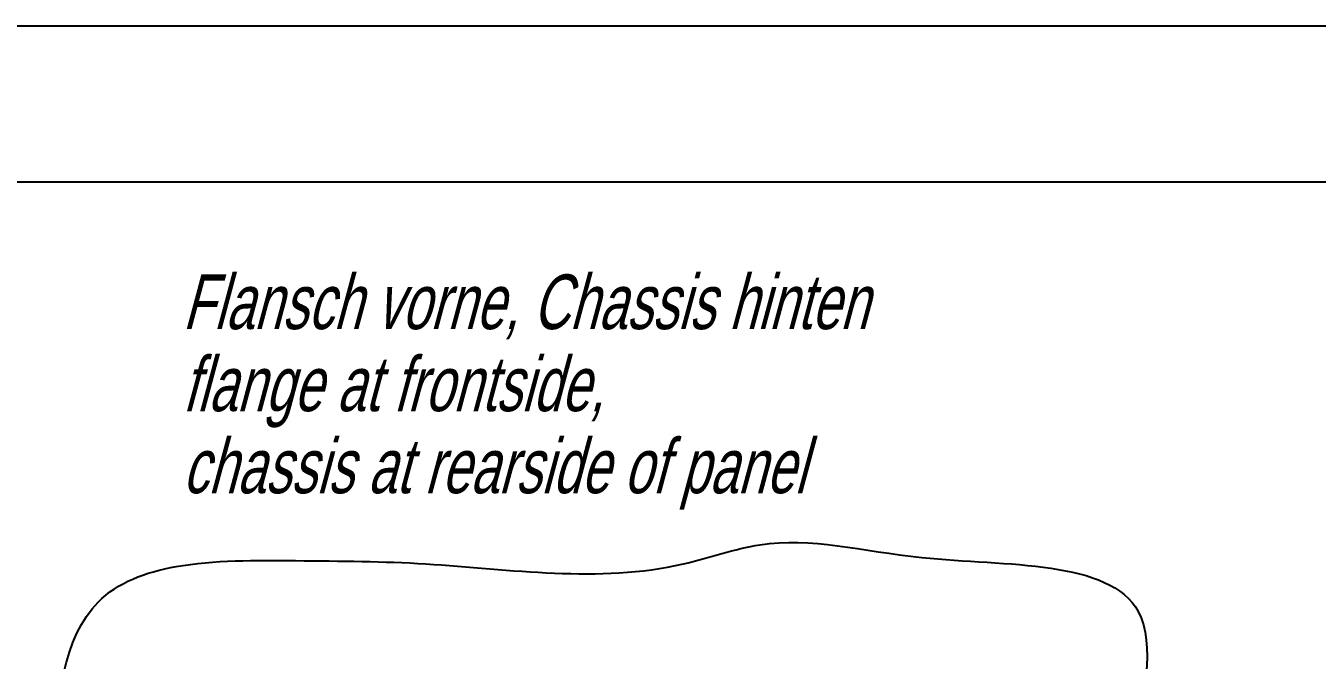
# Model space of a CAD drawing. Header units: millimetres. Extents: x 0 to 420, y 0 to 297.
# Drawn here: x 194.1 to 276.7, y 256.4 to 297 of the extents above; entities that cross this region are included whole.
import ezdxf

# ---------------------------------------------------------------- set-up
doc = ezdxf.new("R2010")
doc.units = ezdxf.units.MM
doc.header["$LTSCALE"] = 23.1
doc.layers.get('0').update_dxf_attribs({"linetype": 'CONTINUOUS'})
doc.styles.get("Standard").update_dxf_attribs({"font": 'txt', "width": 0.7})

msp = doc.modelspace()

# ---------------------------------------------------------------- linework, layer by layer
at = {"color": 7, "linetype": 'CONTINUOUS'}
for p, q in [((0, 297), (420, 297)), ((410, 287), (12.5, 287))]:
    msp.add_line(p, q, dxfattribs=at)
for points, knots in [([(203.68531, 262.39328), (206.08724, 262.82175), (212.03522, 262.75361), (222.17559, 262.7077), (232.46436, 261.02542), (239.43378, 263.5367), (241.03314, 263.78663)], [0, 0, 0, 0, 0.19114483, 0.41719415, 0.86364662, 1, 1, 1, 1]), ([(241.03314, 263.78663), (244.34045, 264.30346), (251.86313, 262.10671), (267.66815, 263.11482), (264.19404, 247.74815), (264.05045, 235.6637), (269.79921, 220.37552), (265.8166, 206.45379), (271.05843, 190.38354), (259.09221, 186.44535), (252.97832, 185.43096), (251.00696, 185.20176)], [0, 0, 0, 0, 0.09412705, 0.22309623, 0.30407615, 0.44207448, 0.57379684, 0.72109852, 0.83887147, 0.94667909, 1, 1, 1, 1]), ([(221.41146, 184.83094), (214.63418, 183.96999), (203.68814, 180.23079), (193.14964, 193.84207), (197.73712, 207.00546), (194.0234, 220.54483), (199.13674, 234.88732), (195.14629, 247.24629), (196.75482, 260.16628), (201.69967, 262.03906), (203.68531, 262.39328)], [0, 0, 0, 0, 0.18783985, 0.28730037, 0.42500307, 0.56084177, 0.68233007, 0.84211899, 0.94365503, 1, 1, 1, 1])]:
    msp.add_open_spline(points, degree=3, knots=knots, dxfattribs=at)

# ---------------------------------------------------------------- texts
at = {"color": 5, "linetype": 'CONTINUOUS', "insert": (204.09059, 281.08642), "char_height": 3.5, "width": 70.0833333, "attachment_point": 1, "line_spacing_factor": 0.9}
msp.add_mtext('\\Q15.0;Flansch vorne, Chassis hinten\\Pflange at frontside, \\Pchassis at rearside of panel', dxfattribs=at)

doc.saveas('drawing.dxf')
